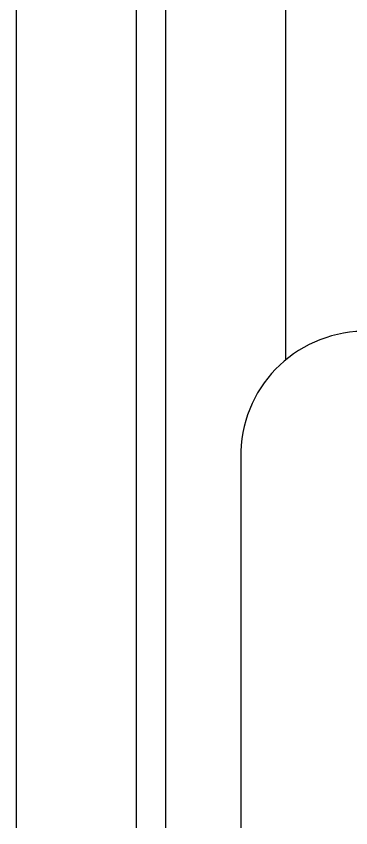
# Model space of a CAD drawing. Header units: millimetres. Extents: x 2991 to 3503, y 2795 to 2987.
# Drawn here: x 3356.86 to 3360.06, y 2805.13 to 2812.92 of the extents above; entities that cross this region are included whole.
import ezdxf

# ---------------------------------------------------------------- set-up
doc = ezdxf.new("R2010")
doc.units = ezdxf.units.MM

msp = doc.modelspace()

# ---------------------------------------------------------------- linework, layer by layer
at = {"color": 0}
for p, q in [((3356.8575, 2835.4949), (3356.8575, 2805.1315)), ((3358.0112, 2805.1315), (3358.0112, 2835.3606)), ((3358.2882, 2822.1113), (3358.2882, 2805.1315)), ((3359.4419, 2809.6236), (3359.4419, 2821.977)), ((3359.0101, 2808.7438), (3359.0101, 2805.1315))]:
    msp.add_line(p, q, dxfattribs=at)
msp.add_arc((3360.1993, 2808.7061), 1.1898, 88.39104, 178.18477, dxfattribs=at)

doc.saveas('drawing.dxf')
